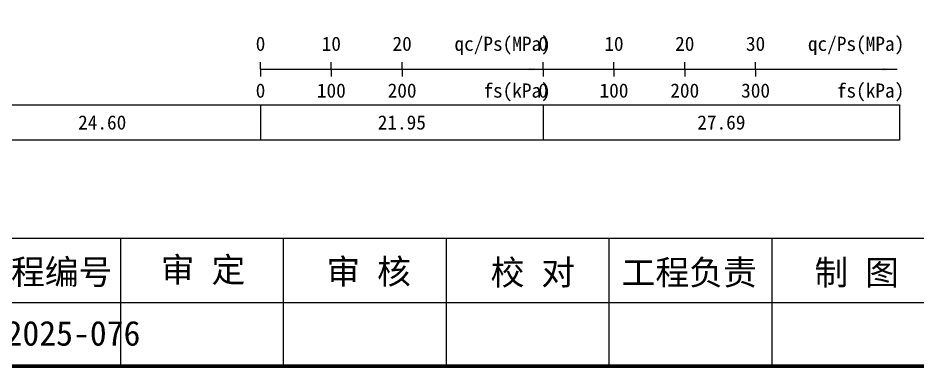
# Model space of a CAD drawing. Extents: x -37 to 3540, y -1485 to 297.
# Drawn here: x 2369.2 to 2496.4, y 14.8 to 64.1 of the extents above; entities that cross this region are included whole.
import ezdxf
from ezdxf.enums import TextEntityAlignment as Align

# ---------------------------------------------------------------- set-up
doc = ezdxf.new("R2010")
doc.units = 0
doc.layers.get('0').update_dxf_attribs({"linetype": 'CONTINUOUS'})
doc.layers.add('FRAME', color=7, linetype='CONTINUOUS')
doc.layers.add('RULER', color=7, linetype='CONTINUOUS')
doc.styles.add('ST', font='')
doc.styles.get('ST').set_extended_font_data('SimSun')

# ---------------------------------------------------------------- blocks, each defined once
blk = doc.blocks.new('图签_A3长')
for p, q in [((0, 18), (-380, 18)), ((-165, 0), (-165, 18)), ((-142, 0), (-142, 18)), ((-119, 0), (-119, 18)), ((-96, 0), (-96, 18)), ((-73, 0), (-73, 18)), ((-320, 9), (0, 9)), ((-380, 0), (0, 0))]:
    blk.add_line(p, q)
at = {"style": 'ST'}
for s, p in [('工程编号', (-175.73, 13.3)), ('审 定', (-153.38, 13.61)), ('审 核', (-129.99, 13.36)), ('校 对', (-106.8, 13.23)), ('工程负责', (-84.71, 13.23)), ('制 图', (-61.06, 13.23))]:
    blk.add_text(s, height=3.5, dxfattribs=at).set_placement(p, align=Align.MIDDLE_CENTER)
for tag, p in [('01＿单位名称', (-349.98, 8.36)), ('02＿工程名称', (-271.3, 5.16)), ('04＿工程编号', (-176.51, 4.65)), ('05＿日期', (-35.59, 4.65)), ('06＿图号', (-11.16, 4.91))]:
    blk.add_attdef(tag, text='', height=3.5, dxfattribs=at).set_placement(p, align=Align.MIDDLE_CENTER)
at = {"style": 'ST', "width": 0.85}
blk.add_attdef('03＿图件名称', text='', height=3, dxfattribs=at).set_placement((-205.49, 5.05), align=Align.MIDDLE_CENTER)
blk = doc.blocks.new('Arrow')
for points in [[(-3.984779, 0.348623), (0, 0), (-3.189535, 0)], [(-3.189535, 0), (0, 0), (-3.984779, -0.348623)]]:
    blk.add_solid(points)

msp = doc.modelspace()

# ---------------------------------------------------------------- linework, layer by layer
at = {"layer": 'FRAME', "linetype": 'Continuous', "const_width": 0.5}
msp.add_lwpolyline([(2168.75, 15), (2548.75, 15), (2548.75, 282), (2168.75, 282)], close=True, dxfattribs=at)
at = {"layer": 'RULER', "linetype": 'Continuous'}
for points in [[(2403.49, 56.9), (2403.49, 57.9)], [(2413.49, 56.9), (2413.49, 57.9)], [(2423.49, 56.9), (2423.49, 57.9)], [(2443.41, 56.9), (2443.41, 57.9)], [(2453.41, 56.9), (2453.41, 57.9)], [(2463.41, 56.9), (2463.41, 57.9)], [(2473.41, 56.9), (2473.41, 57.9)], [(2403.49, 56.9), (2443.49, 56.9)], [(2403.49, 56.9), (2403.49, 55.9)], [(2413.49, 56.9), (2413.49, 55.9)], [(2423.49, 56.9), (2423.49, 55.9)], [(2443.41, 56.9), (2493.41, 56.9)], [(2443.41, 56.9), (2443.41, 55.9)], [(2453.41, 56.9), (2453.41, 55.9)], [(2463.41, 56.9), (2463.41, 55.9)], [(2473.41, 56.9), (2473.41, 55.9)], [(2358.77, 51.9), (2403.49, 51.9), (2403.49, 46.9), (2358.77, 46.9)], [(2403.49, 51.9), (2443.41, 51.9), (2443.41, 46.9), (2403.49, 46.9)], [(2443.41, 51.9), (2493.76, 51.9), (2493.76, 46.9), (2443.41, 46.9)]]:
    msp.add_lwpolyline(points, dxfattribs=at)

# ---------------------------------------------------------------- block references
at = {"layer": 'FRAME'}
ref = msp.add_blockref('图签_A3长', (2548.75, 15), dxfattribs=at)
ref.add_attrib('04＿工程编号', 'NLKC2025-076', dxfattribs={"layer": '0', "height": 3.5, "style": 'ST'}).set_placement((2372.24, 19.65), align=Align.MIDDLE_CENTER)
at = {"layer": 'RULER', "xscale": 0.55, "yscale": 0.55, "zscale": 0.55}
for p in [(2443.49, 56.9), (2493.41, 56.9)]:
    msp.add_blockref('Arrow', p, dxfattribs=at)

# ---------------------------------------------------------------- texts
at = {"layer": 'RULER', "style": 'ST'}
for s, p in [('0', (2403.49, 58.9)), ('10', (2413.49, 58.9)), ('20', (2423.49, 58.9)), ('0', (2443.41, 58.9)), ('10', (2453.41, 58.9)), ('20', (2463.41, 58.9)), ('30', (2473.41, 58.9))]:
    msp.add_text(s, height=2, dxfattribs=at).set_placement(p, align=Align.BOTTOM_CENTER)
for p in [(2444.49, 58.9), (2494.41, 58.9)]:
    msp.add_text('qc/Ps(MPa)', height=2, dxfattribs=at).set_placement(p, align=Align.BOTTOM_RIGHT)
for s, p in [('0', (2403.49, 54.9)), ('100', (2413.49, 54.9)), ('200', (2423.49, 54.9)), ('0', (2443.41, 54.9)), ('100', (2453.41, 54.9)), ('200', (2463.41, 54.9)), ('300', (2473.41, 54.9))]:
    msp.add_text(s, height=2, dxfattribs=at).set_placement(p, align=Align.TOP_CENTER)
for p in [(2444.49, 54.9), (2494.41, 54.9)]:
    msp.add_text('fs(kPa)', height=2, dxfattribs=at).set_placement(p, align=Align.TOP_RIGHT)
for s, p in [('24.60', (2381.13, 49.4)), ('21.95', (2423.45, 49.4)), ('27.69', (2468.58, 49.4))]:
    msp.add_text(s, height=2, dxfattribs=at).set_placement(p, align=Align.MIDDLE_CENTER)

doc.saveas('drawing.dxf')
